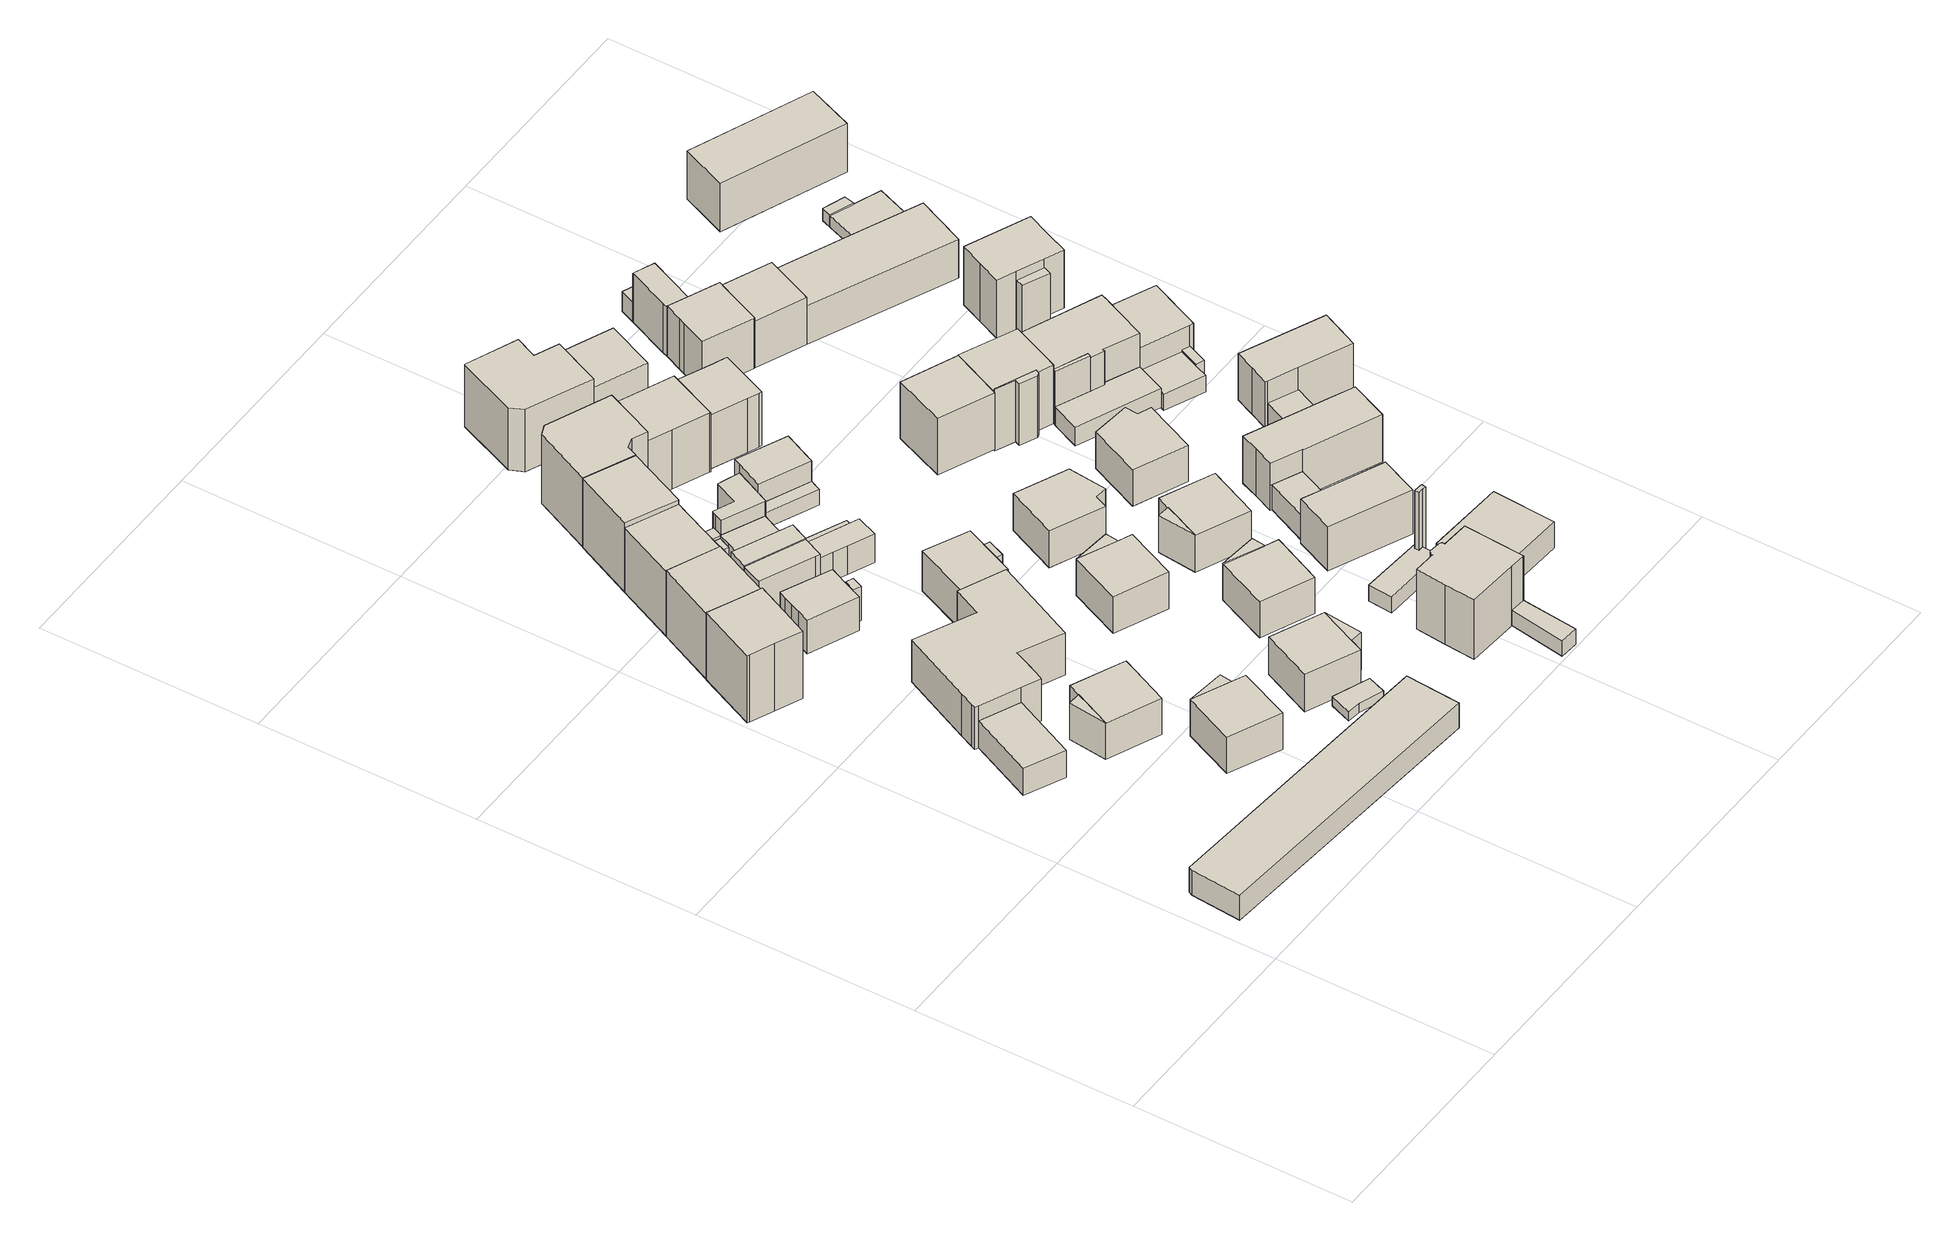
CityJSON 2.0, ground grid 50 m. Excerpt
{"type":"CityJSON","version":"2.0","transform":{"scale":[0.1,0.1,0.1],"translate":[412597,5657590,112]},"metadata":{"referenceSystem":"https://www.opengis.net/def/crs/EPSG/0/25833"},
"CityObjects":{
"building1":{"type":"Building","attributes":{"Dachtyp_tdc":"tdcPolyFlatRoof","Gemeindeschluessel":14612000,"Dachneigung":3.89,"QualitaetDacherkennung":74,"Geometrietyp2DReferenz":"3000","measuredHeight":7.26,"function":"31001_9998","roofType":"2100"},"geometry":[{"type":"Solid","lod":"1","boundaries":[[[[0,1,2,3]],[[4,5,6,7]],[[3,5,4,0]],[[2,6,5,3]],[[1,7,6,2]],[[0,4,7,1]]]]}]},
"building2":{"type":"Building","attributes":{"Dachtyp_tdc":"tdcFreeFormRoof","Gemeindeschluessel":14612000,"Dachneigung":10.02,"QualitaetDacherkennung":15,"Geometrietyp2DReferenz":"3000","measuredHeight":9.95,"function":"31001_2000","roofType":"5000"},"geometry":[{"type":"Solid","lod":"1","boundaries":[[[[8,9,10,11,12]],[[13,14,15,16,17]],[[12,14,13,8]],[[11,15,14,12]],[[10,16,15,11]],[[9,17,16,10]],[[8,13,17,9]]]]}]},
"building3":{"type":"Building","attributes":{"Dachtyp_tdc":"tdcGableRoof","Gemeindeschluessel":14612000,"Dachneigung":29.04,"QualitaetDacherkennung":55,"Geometrietyp2DReferenz":"3000","measuredHeight":19.19,"function":"31001_9998","roofType":"3100"},"geometry":[{"type":"Solid","lod":"1","boundaries":[[[[18,19,20,21,22,23,24,25,26]],[[27,28,29,30,31,32,33,34,35]],[[26,28,27,18]],[[25,29,28,26]],[[24,30,29,25]],[[23,31,30,24]],[[22,32,31,23]],[[21,33,32,22]],[[20,34,33,21]],[[19,35,34,20]],[[18,27,35,19]]]]}]},
"building4":{"type":"Building","attributes":{"Gemeindeschluessel":14612000,"Geometrietyp2DReferenz":"3000","function":"31001_9998","roofType":"9999"},"children":["building4-1","building4-2"]},
"building4-1":{"type":"BuildingPart","attributes":{"Dachtyp_tdc":"tdcPolyFlatRoof","Dachneigung":0,"QualitaetDacherkennung":51,"Geometrietyp2DReferenz":"3000","measuredHeight":9.42,"roofType":"1000"},"parents":["building4"],"geometry":[{"type":"Solid","lod":"1","boundaries":[[[[36,37,38,39,40]],[[41,42,43,44,45]],[[40,42,41,36]],[[39,43,42,40]],[[38,44,43,39]],[[37,45,44,38]],[[36,41,45,37]]]]}]},
"building4-2":{"type":"BuildingPart","attributes":{"Dachtyp_tdc":"tdcFreeFormRoof","Dachneigung":11.11,"QualitaetDacherkennung":55,"Geometrietyp2DReferenz":"3000","measuredHeight":9.66,"roofType":"5000"},"parents":["building4"],"geometry":[{"type":"Solid","lod":"1","boundaries":[[[[46,47,48]],[[43,49,44]],[[48,49,43,46]],[[47,44,49,48]],[[46,43,44,47]]]]}]},
"building5":{"type":"Building","attributes":{"Dachtyp_tdc":"tdcGableRoof","Gemeindeschluessel":14612000,"Dachneigung":26.17,"QualitaetDacherkennung":43,"Geometrietyp2DReferenz":"3000","measuredHeight":18.66,"function":"31001_9998","roofType":"3100"},"geometry":[{"type":"Solid","lod":"1","boundaries":[[[[50,51,52,53]],[[54,55,56,57]],[[53,55,54,50]],[[52,56,55,53]],[[51,57,56,52]],[[50,54,57,51]]]]}]},
"building6":{"type":"Building","attributes":{"Gemeindeschluessel":14612000,"Geometrietyp2DReferenz":"3000","function":"31001_9998","roofType":"9999"},"children":["building6-1","building6-2"]},
"building6-1":{"type":"BuildingPart","attributes":{"Dachtyp_tdc":"tdcPolyFlatRoof","Dachneigung":0,"QualitaetDacherkennung":54,"Geometrietyp2DReferenz":"3000","measuredHeight":9.45,"roofType":"1000"},"parents":["building6"],"geometry":[{"type":"Solid","lod":"1","boundaries":[[[[58,59,60,61,62]],[[63,64,65,66,67]],[[62,64,63,58]],[[61,65,64,62]],[[60,66,65,61]],[[59,67,66,60]],[[58,63,67,59]]]]}]},
"building6-2":{"type":"BuildingPart","attributes":{"Dachtyp_tdc":"tdcPolyFlatRoof","Dachneigung":0,"QualitaetDacherkennung":54,"Geometrietyp2DReferenz":"3000","measuredHeight":9.45,"roofType":"1000"},"parents":["building6"],"geometry":[{"type":"Solid","lod":"1","boundaries":[[[[60,68,61]],[[66,65,69]],[[61,65,66,60]],[[68,69,65,61]],[[60,66,69,68]]]]}]},
"building7":{"type":"Building","attributes":{"Dachtyp_tdc":"tdcFreeFormRoof","Gemeindeschluessel":14612000,"Dachneigung":13.33,"QualitaetDacherkennung":37,"Geometrietyp2DReferenz":"3000","measuredHeight":11.77,"function":"31001_9998","roofType":"5000"},"geometry":[{"type":"Solid","lod":"1","boundaries":[[[[70,71,72,73,74,75,76,77,78,79,80,81,82,83,84]],[[85,7,6,86,87,88,89,90,91,92,93,94,95,96,97]],[[84,7,85,70]],[[83,6,7,84]],[[82,86,6,83]],[[81,87,86,82]],[[80,88,87,81]],[[79,89,88,80]],[[78,90,89,79]],[[77,91,90,78]],[[76,92,91,77]],[[75,93,92,76]],[[74,94,93,75]],[[73,95,94,74]],[[72,96,95,73]],[[71,97,96,72]],[[70,85,97,71]]]]}]},
"building8":{"type":"Building","attributes":{"Dachtyp_tdc":"tdcFreeFormRoof","Gemeindeschluessel":14612000,"Dachneigung":28.14,"QualitaetDacherkennung":11,"Geometrietyp2DReferenz":"3000","measuredHeight":4.07,"function":"31001_9998","roofType":"5000"},"geometry":[{"type":"Solid","lod":"1","boundaries":[[[[98,99,100,101]],[[102,103,104,105]],[[101,103,102,98]],[[100,104,103,101]],[[99,105,104,100]],[[98,102,105,99]]]]}]},
"building9":{"type":"Building","attributes":{"Dachtyp_tdc":"tdcGableRoof","Gemeindeschluessel":14612000,"Dachneigung":31.87,"QualitaetDacherkennung":53,"Geometrietyp2DReferenz":"3000","measuredHeight":18.7,"function":"31001_9998","roofType":"3100"},"geometry":[{"type":"Solid","lod":"1","boundaries":[[[[106,107,108,109,110,111,112]],[[113,114,115,116,117,118,119]],[[112,114,113,106]],[[111,115,114,112]],[[110,116,115,111]],[[109,117,116,110]],[[108,118,117,109]],[[107,119,118,108]],[[106,113,119,107]]]]}]},
"building10":{"type":"Building","attributes":{"Dachtyp_tdc":"tdcGableRoof","Gemeindeschluessel":14612000,"Dachneigung":11.81,"QualitaetDacherkennung":74,"Geometrietyp2DReferenz":"3000","measuredHeight":9.53,"function":"31001_9998","roofType":"3100"},"geometry":[{"type":"Solid","lod":"1","boundaries":[[[[120,121,122,123,124,125,126,127,128,129,130]],[[131,132,133,134,135,136,137,138,139,140,141]],[[130,132,131,120]],[[129,133,132,130]],[[128,134,133,129]],[[127,135,134,128]],[[126,136,135,127]],[[125,137,136,126]],[[124,138,137,125]],[[123,139,138,124]],[[122,140,139,123]],[[121,141,140,122]],[[120,131,141,121]]]]}]},
"building11":{"type":"Building","attributes":{"Dachtyp_tdc":"tdcPolyFlatRoof","Gemeindeschluessel":14612000,"Dachneigung":4.17,"QualitaetDacherkennung":81,"Geometrietyp2DReferenz":"3000","measuredHeight":2.52,"function":"31001_9998","roofType":"2100"},"geometry":[{"type":"Solid","lod":"1","boundaries":[[[[142,143,144,145]],[[146,147,148,149]],[[145,147,146,142]],[[144,148,147,145]],[[143,149,148,144]],[[142,146,149,143]]]]}]},
"building12":{"type":"Building","attributes":{"Dachtyp_tdc":"tdcPolyFlatRoof","Gemeindeschluessel":14612000,"Dachneigung":29.98,"QualitaetDacherkennung":36,"Geometrietyp2DReferenz":"3000","measuredHeight":9.66,"function":"31001_9998","roofType":"2100"},"geometry":[{"type":"Solid","lod":"1","boundaries":[[[[150,151,152,153]],[[154,155,156,157]],[[153,155,154,150]],[[152,156,155,153]],[[151,157,156,152]],[[150,154,157,151]]]]}]},
"building13":{"type":"Building","attributes":{"Dachtyp_tdc":"tdcPolyFlatRoof","Gemeindeschluessel":14612000,"Dachneigung":21.44,"QualitaetDacherkennung":79,"Geometrietyp2DReferenz":"3000","measuredHeight":9.45,"function":"31001_9998","roofType":"2100"},"geometry":[{"type":"Solid","lod":"1","boundaries":[[[[158,159,160,161,162]],[[163,164,165,166,167]],[[162,164,163,158]],[[161,165,164,162]],[[160,166,165,161]],[[159,167,166,160]],[[158,163,167,159]]]]}]},
"building14":{"type":"Building","attributes":{"Gemeindeschluessel":14612000,"Dachtyp_tdc":"tdcPolyFlatRoof","Dachneigung":8.35,"QualitaetDacherkennung":71,"Geometrietyp2DReferenz":"3000","measuredHeight":3,"function":"31001_9998","roofType":"2100"},"geometry":[{"type":"Solid","lod":"1","boundaries":[[[[168,169,170,171,172]],[[173,174,175,176,177]],[[172,174,173,168]],[[171,175,174,172]],[[170,176,175,171]],[[169,177,176,170]],[[168,173,177,169]]]]}]},
"building15":{"type":"Building","attributes":{"Dachtyp_tdc":"tdcGableRoof","Gemeindeschluessel":14612000,"Dachneigung":28.53,"QualitaetDacherkennung":51,"Geometrietyp2DReferenz":"3000","measuredHeight":19.59,"function":"31001_9998","roofType":"3100"},"geometry":[{"type":"Solid","lod":"1","boundaries":[[[[178,179,180,181]],[[182,183,184,185]],[[181,183,182,178]],[[180,184,183,181]],[[179,185,184,180]],[[178,182,185,179]]]]}]},
"building16":{"type":"Building","attributes":{"Dachtyp_tdc":"tdcPolyFlatRoof","Gemeindeschluessel":14612000,"Dachneigung":0,"QualitaetDacherkennung":23,"Geometrietyp2DReferenz":"3000","measuredHeight":8.61,"function":"31001_9998","roofType":"1000"},"geometry":[{"type":"Solid","lod":"1","boundaries":[[[[186,187,188,189]],[[164,190,191,165]],[[189,190,164,186]],[[188,191,190,189]],[[187,165,191,188]],[[186,164,165,187]]]]}]},
"building17":{"type":"Building","attributes":{"Dachtyp_tdc":"tdcPolyFlatRoof","Gemeindeschluessel":14612000,"Dachneigung":12.18,"QualitaetDacherkennung":65,"Geometrietyp2DReferenz":"3000","measuredHeight":3.06,"function":"31001_9998","roofType":"2100"},"geometry":[{"type":"Solid","lod":"1","boundaries":[[[[192,193,194,195]],[[196,197,198,199]],[[195,197,196,192]],[[194,198,197,195]],[[193,199,198,194]],[[192,196,199,193]]]]}]},
"building18":{"type":"Building","attributes":{"Gemeindeschluessel":14612000,"Geometrietyp2DReferenz":"3000","function":"31001_9998","roofType":"9999"},"children":["building18-1","building18-2"]},
"building18-1":{"type":"BuildingPart","attributes":{"Dachtyp_tdc":"tdcFreeFormRoof","Dachneigung":11.93,"QualitaetDacherkennung":52,"Geometrietyp2DReferenz":"3000","measuredHeight":9.85,"roofType":"5000"},"parents":["building18"],"geometry":[{"type":"Solid","lod":"1","boundaries":[[[[200,201,202]],[[203,204,205]],[[202,204,203,200]],[[201,205,204,202]],[[200,203,205,201]]]]}]},
"building18-2":{"type":"BuildingPart","attributes":{"Dachtyp_tdc":"tdcPolyFlatRoof","Dachneigung":0,"QualitaetDacherkennung":57,"Geometrietyp2DReferenz":"3000","measuredHeight":9.64,"roofType":"1000"},"parents":["building18"],"geometry":[{"type":"Solid","lod":"1","boundaries":[[[[201,200,206,207,208,209]],[[205,210,211,212,213,203]],[[209,210,205,201]],[[208,211,210,209]],[[207,212,211,208]],[[206,213,212,207]],[[200,203,213,206]],[[201,205,203,200]]]]}]},
"building19":{"type":"Building","attributes":{"Dachtyp_tdc":"tdcPolyFlatRoof","Gemeindeschluessel":14612000,"Dachneigung":3.43,"QualitaetDacherkennung":54,"Geometrietyp2DReferenz":"3000","measuredHeight":3.41,"function":"31001_9998","roofType":"2100"},"geometry":[{"type":"Solid","lod":"1","boundaries":[[[[214,215,216,217,218,219]],[[220,221,222,223,224,225]],[[219,221,220,214]],[[218,222,221,219]],[[217,223,222,218]],[[216,224,223,217]],[[215,225,224,216]],[[214,220,225,215]]]]}]},
"building20":{"type":"Building","attributes":{"Gemeindeschluessel":14612000,"Geometrietyp2DReferenz":"3000","function":"31001_9998","roofType":"9999"},"children":["building20-1","building20-2"]},
"building20-1":{"type":"BuildingPart","attributes":{"Dachtyp_tdc":"tdcFreeFormRoof","Dachneigung":30.29,"QualitaetDacherkennung":15,"Geometrietyp2DReferenz":"3000","measuredHeight":10.3,"roofType":"5000"},"parents":["building20"],"geometry":[{"type":"Solid","lod":"1","boundaries":[[[[226,227,228,229,230]],[[231,232,233,234,235]],[[230,232,231,226]],[[229,233,232,230]],[[228,234,233,229]],[[227,235,234,228]],[[226,231,235,227]]]]}]},
"building20-2":{"type":"BuildingPart","attributes":{"Dachtyp_tdc":"tdcPolyFlatRoof","Dachneigung":0,"QualitaetDacherkennung":68,"Geometrietyp2DReferenz":"3000","measuredHeight":10.35,"roofType":"1000"},"parents":["building20"],"geometry":[{"type":"Solid","lod":"1","boundaries":[[[[236,237,238,239,240,241,242,243]],[[235,234,244,245,246,247,248,231]],[[243,234,235,236]],[[242,244,234,243]],[[241,245,244,242]],[[240,246,245,241]],[[239,247,246,240]],[[238,248,247,239]],[[237,231,248,238]],[[236,235,231,237]]]]}]},
"building21":{"type":"Building","attributes":{"Dachtyp_tdc":"tdcPolyFlatRoof","Gemeindeschluessel":14612000,"Dachneigung":3.33,"QualitaetDacherkennung":71,"Geometrietyp2DReferenz":"3000","measuredHeight":7.53,"function":"31001_9998","roofType":"2100"},"geometry":[{"type":"Solid","lod":"1","boundaries":[[[[249,250,251,252,253,254]],[[255,256,257,258,259,260]],[[254,256,255,249]],[[253,257,256,254]],[[252,258,257,253]],[[251,259,258,252]],[[250,260,259,251]],[[249,255,260,250]]]]}]},
"building22":{"type":"Building","attributes":{"Dachtyp_tdc":"tdcPolyFlatRoof","Gemeindeschluessel":14612000,"Dachneigung":0,"QualitaetDacherkennung":68,"Geometrietyp2DReferenz":"3000","measuredHeight":3.47,"function":"31001_9998","roofType":"1000"},"geometry":[{"type":"Solid","lod":"1","boundaries":[[[[261,262,263,264,265,266]],[[267,197,196,268,269,270]],[[266,197,267,261]],[[265,196,197,266]],[[264,268,196,265]],[[263,269,268,264]],[[262,270,269,263]],[[261,267,270,262]]]]}]},
"building23":{"type":"Building","attributes":{"Dachtyp_tdc":"tdcPolyFlatRoof","Gemeindeschluessel":14612000,"Dachneigung":8.01,"QualitaetDacherkennung":72,"Geometrietyp2DReferenz":"3000","measuredHeight":3.88,"function":"31001_9998","roofType":"2100"},"geometry":[{"type":"Solid","lod":"1","boundaries":[[[[271,272,273,274]],[[275,276,277,278]],[[274,276,275,271]],[[273,277,276,274]],[[272,278,277,273]],[[271,275,278,272]]]]}]},
"building24":{"type":"Building","attributes":{"Dachtyp_tdc":"tdcFreeFormRoof","Gemeindeschluessel":14612000,"Dachneigung":10.11,"QualitaetDacherkennung":24,"Geometrietyp2DReferenz":"3000","measuredHeight":19.95,"function":"31001_9998","roofType":"5000"},"geometry":[{"type":"Solid","lod":"1","boundaries":[[[[279,280,281,282,283,284,285,286]],[[287,288,289,290,291,292,293,294]],[[286,288,287,279]],[[285,289,288,286]],[[284,290,289,285]],[[283,291,290,284]],[[282,292,291,283]],[[281,293,292,282]],[[280,294,293,281]],[[279,287,294,280]]]]}]},
"building25":{"type":"Building","attributes":{"Dachtyp_tdc":"tdcFreeFormRoof","Gemeindeschluessel":14612000,"Dachneigung":53.58,"QualitaetDacherkennung":18,"Geometrietyp2DReferenz":"3000","measuredHeight":8.91,"function":"31001_9998","roofType":"5000"},"geometry":[{"type":"Solid","lod":"1","boundaries":[[[[295,296,297,298,299,300,301,302,303,304,305]],[[306,307,308,309,310,311,312,313,314,315,316]],[[305,307,306,295]],[[304,308,307,305]],[[303,309,308,304]],[[302,310,309,303]],[[301,311,310,302]],[[300,312,311,301]],[[299,313,312,300]],[[298,314,313,299]],[[297,315,314,298]],[[296,316,315,297]],[[295,306,316,296]]]]}]},
"building26":{"type":"Building","attributes":{"Gemeindeschluessel":14612000,"Geometrietyp2DReferenz":"3000","function":"31001_9998","roofType":"9999"},"children":["building26-1","building26-2"]},
"building26-1":{"type":"BuildingPart","attributes":{"Dachtyp_tdc":"tdcPolyFlatRoof","Dachneigung":0,"QualitaetDacherkennung":56,"Geometrietyp2DReferenz":"3000","measuredHeight":9.44,"roofType":"1000"},"parents":["building26"],"geometry":[{"type":"Solid","lod":"1","boundaries":[[[[317,318,319,320,321]],[[322,323,324,325,326]],[[321,323,322,317]],[[320,324,323,321]],[[319,325,324,320]],[[318,326,325,319]],[[317,322,326,318]]]]}]},
"building26-2":{"type":"BuildingPart","attributes":{"Dachtyp_tdc":"tdcPolyFlatRoof","Dachneigung":0,"QualitaetDacherkennung":59,"Geometrietyp2DReferenz":"3000","measuredHeight":9.43,"roofType":"1000"},"parents":["building26"],"geometry":[{"type":"Solid","lod":"1","boundaries":[[[[320,327,321]],[[323,328,324]],[[321,323,324,320]],[[327,328,323,321]],[[320,324,328,327]]]]}]},
"building27":{"type":"Building","attributes":{"Dachtyp_tdc":"tdcFreeFormRoof","Gemeindeschluessel":14612000,"Dachneigung":57.59,"QualitaetDacherkennung":12,"Geometrietyp2DReferenz":"3000","measuredHeight":5.07,"function":"31001_9998","roofType":"5000"},"geometry":[{"type":"Solid","lod":"1","boundaries":[[[[329,330,331,332]],[[333,314,313,334]],[[332,314,333,329]],[[331,313,314,332]],[[330,334,313,331]],[[329,333,334,330]]]]}]},
"building28":{"type":"Building","attributes":{"Gemeindeschluessel":14612000,"Geometrietyp2DReferenz":"3000","function":"31001_9998","roofType":"9999"},"children":["building28-1","building28-2"]},
"building28-1":{"type":"BuildingPart","attributes":{"Dachtyp_tdc":"tdcPolyFlatRoof","Dachneigung":4.73,"QualitaetDacherkennung":57,"Geometrietyp2DReferenz":"3000","measuredHeight":9.65,"roofType":"2100"},"parents":["building28"],"geometry":[{"type":"Solid","lod":"1","boundaries":[[[[335,336,337]],[[338,339,340]],[[337,338,340,335]],[[336,339,338,337]],[[335,340,339,336]]]]}]},
"building28-2":{"type":"BuildingPart","attributes":{"Dachtyp_tdc":"tdcPolyFlatRoof","Dachneigung":0,"QualitaetDacherkennung":46,"Geometrietyp2DReferenz":"3000","measuredHeight":9.35,"roofType":"1000"},"parents":["building28"],"geometry":[{"type":"Solid","lod":"1","boundaries":[[[[341,342,343,344,345]],[[346,338,340,347,348]],[[345,338,346,341]],[[344,340,338,345]],[[343,347,340,344]],[[342,348,347,343]],[[341,346,348,342]]]]}]},
"building29":{"type":"Building","attributes":{"Dachtyp_tdc":"tdcGableRoof","Gemeindeschluessel":14612000,"Dachneigung":32.23,"QualitaetDacherkennung":48,"Geometrietyp2DReferenz":"3000","measuredHeight":10.73,"function":"31001_9998","roofType":"3100"},"geometry":[{"type":"Solid","lod":"1","boundaries":[[[[349,350,351,352,353]],[[354,334,313,312,355]],[[353,334,354,349]],[[352,313,334,353]],[[351,312,313,352]],[[350,355,312,351]],[[349,354,355,350]]]]}]},
"building30":{"type":"Building","attributes":{"Dachtyp_tdc":"tdcFreeFormRoof","Gemeindeschluessel":14612000,"Dachneigung":41.98,"QualitaetDacherkennung":66,"Geometrietyp2DReferenz":"3000","measuredHeight":18.17,"function":"31001_9998","roofType":"5000"},"geometry":[{"type":"Solid","lod":"1","boundaries":[[[[356,357,358,359,360,361,362]],[[363,364,365,366,367,368,369]],[[362,364,363,356]],[[361,365,364,362]],[[360,366,365,361]],[[359,367,366,360]],[[358,368,367,359]],[[357,369,368,358]],[[356,363,369,357]]]]}]},
"building31":{"type":"Building","attributes":{"Dachtyp_tdc":"tdcFreeFormRoof","Gemeindeschluessel":14612000,"Dachneigung":41.24,"QualitaetDacherkennung":22,"Geometrietyp2DReferenz":"3000","measuredHeight":18.75,"function":"31001_9998","roofType":"5000"},"geometry":[{"type":"Solid","lod":"1","boundaries":[[[[370,371,372,373,374,375,376,377]],[[378,379,380,381,382,383,384,385]],[[377,379,378,370]],[[376,380,379,377]],[[375,381,380,376]],[[374,382,381,375]],[[373,383,382,374]],[[372,384,383,373]],[[371,385,384,372]],[[370,378,385,371]]]]}]},
"building32":{"type":"Building","attributes":{"Dachtyp_tdc":"tdcGableRoof","Gemeindeschluessel":14612000,"Dachneigung":31.12,"QualitaetDacherkennung":62,"Geometrietyp2DReferenz":"3000","measuredHeight":17.8,"function":"31001_9998","roofType":"3100"},"geometry":[{"type":"Solid","lod":"1","boundaries":[[[[386,387,388,389,390,391,392,393,394,395,396,397,398,399]],[[400,401,402,403,404,405,406,407,408,409,410,411,412,413]],[[399,401,400,386]],[[398,402,401,399]],[[397,403,402,398]],[[396,404,403,397]],[[395,405,404,396]],[[394,406,405,395]],[[393,407,406,394]],[[392,408,407,393]],[[391,409,408,392]],[[390,410,409,391]],[[389,411,410,390]],[[388,412,411,389]],[[387,413,412,388]],[[386,400,413,387]]]]}]},
"building33":{"type":"Building","attributes":{"Dachtyp_tdc":"tdcPolyFlatRoof","Gemeindeschluessel":14612000,"Dachneigung":4.69,"QualitaetDacherkennung":69,"Geometrietyp2DReferenz":"3000","measuredHeight":4.18,"function":"31001_9998","roofType":"2100"},"geometry":[{"type":"Solid","lod":"1","boundaries":[[[[414,415,416,417]],[[418,419,420,421]],[[417,419,418,414]],[[416,420,419,417]],[[415,421,420,416]],[[414,418,421,415]]]]}]},
"building34":{"type":"Building","attributes":{"Dachtyp_tdc":"tdcPolyFlatRoof","Gemeindeschluessel":14612000,"Dachneigung":0,"QualitaetDacherkennung":59,"Geometrietyp2DReferenz":"3000","measuredHeight":9.42,"function":"31001_9998","roofType":"1000"},"geometry":[{"type":"Solid","lod":"1","boundaries":[[[[422,423,424,425,426,427]],[[428,429,430,431,432,433]],[[427,429,428,422]],[[426,430,429,427]],[[425,431,430,426]],[[424,432,431,425]],[[423,433,432,424]],[[422,428,433,423]]]]}]},
"building35":{"type":"Building","attributes":{"Dachtyp_tdc":"tdcPolyFlatRoof","Gemeindeschluessel":14612000,"Dachneigung":5.37,"QualitaetDacherkennung":80,"Geometrietyp2DReferenz":"3000","measuredHeight":4.47,"function":"31001_9998","roofType":"2100"},"geometry":[{"type":"Solid","lod":"1","boundaries":[[[[434,435,436,437,438,439,440,441,442,443]],[[444,445,446,447,448,449,450,451,452,453]],[[443,445,444,434]],[[442,446,445,443]],[[441,447,446,442]],[[440,448,447,441]],[[439,449,448,440]],[[438,450,449,439]],[[437,451,450,438]],[[436,452,451,437]],[[435,453,452,436]],[[434,444,453,435]]]]}]},
"building36":{"type":"Building","attributes":{"Gemeindeschluessel":14612000,"Geometrietyp2DReferenz":"3000","function":"31001_9998","roofType":"9999"},"children":["building36-1","building36-2"]},
"building36-1":{"type":"BuildingPart","attributes":{"Dachtyp_tdc":"tdcPolyFlatRoof","Dachneigung":0,"QualitaetDacherkennung":56,"Geometrietyp2DReferenz":"3000","measuredHeight":9.44,"roofType":"1000"},"parents":["building36"],"geometry":[{"type":"Solid","lod":"1","boundaries":[[[[454,455,456,457,458,459]],[[460,461,462,463,464,465]],[[459,461,460,454]],[[458,462,461,459]],[[457,463,462,458]],[[456,464,463,457]],[[455,465,464,456]],[[454,460,465,455]]]]}]},
"building36-2":{"type":"BuildingPart","attributes":{"Dachtyp_tdc":"tdcFreeFormRoof","Dachneigung":12.26,"QualitaetDacherkennung":58,"Geometrietyp2DReferenz":"3000","measuredHeight":9.67,"roofType":"5000"},"parents":["building36"],"geometry":[{"type":"Solid","lod":"1","boundaries":[[[[466,467,468]],[[461,469,462]],[[468,469,461,466]],[[467,462,469,468]],[[466,461,462,467]]]]}]},
"building37":{"type":"Building","attributes":{"Dachtyp_tdc":"tdcFreeFormRoof","Gemeindeschluessel":14612000,"Dachneigung":33.23,"QualitaetDacherkennung":62,"Geometrietyp2DReferenz":"3000","measuredHeight":15.79,"function":"31001_9998","roofType":"5000"},"geometry":[{"type":"Solid","lod":"1","boundaries":[[[[470,471,472,473,474,475,476,477]],[[478,479,480,481,482,483,484,485]],[[477,479,478,470]],[[476,480,479,477]],[[475,481,480,476]],[[474,482,481,475]],[[473,483,482,474]],[[472,484,483,473]],[[471,485,484,472]],[[470,478,485,471]]]]}]},
"building38":{"type":"Building","attributes":{"Dachtyp_tdc":"tdcGableRoof","Gemeindeschluessel":14612000,"Dachneigung":25.62,"QualitaetDacherkennung":9,"Geometrietyp2DReferenz":"3000","measuredHeight":3.5,"function":"31001_9998","roofType":"3100"},"geometry":[{"type":"Solid","lod":"1","boundaries":[[[[486,487,488,489]],[[490,491,492,493]],[[489,491,490,486]],[[488,492,491,489]],[[487,493,492,488]],[[486,490,493,487]]]]}]},
"building39":{"type":"Building","attributes":{"Dachtyp_tdc":"tdcFreeFormRoof","Gemeindeschluessel":14612000,"Dachneigung":27.46,"QualitaetDacherkennung":42,"Geometrietyp2DReferenz":"3000","measuredHeight":15.31,"function":"31001_9998","roofType":"5000"},"geometry":[{"type":"Solid","lod":"1","boundaries":[[[[494,495,496,497]],[[498,499,500,501]],[[497,499,498,494]],[[496,500,499,497]],[[495,501,500,496]],[[494,498,501,495]]]]}]},
"building40":{"type":"Building","attributes":{"Dachtyp_tdc":"tdcFreeFormRoof","Gemeindeschluessel":14612000,"Dachneigung":17.4,"QualitaetDacherkennung":21,"Geometrietyp2DReferenz":"3000","measuredHeight":19.07,"function":"31001_9998","roofType":"5000"},"geometry":[{"type":"Solid","lod":"1","boundaries":[[[[502,503,504,505,506,507]],[[508,509,510,511,512,513]],[[507,509,508,502]],[[506,510,509,507]],[[505,511,510,506]],[[504,512,511,505]],[[503,513,512,504]],[[502,508,513,503]]]]}]},
"building41":{"type":"Building","attributes":{"Dachtyp_tdc":"tdcFreeFormRoof","Gemeindeschluessel":14612000,"Dachneigung":30.23,"QualitaetDacherkennung":49,"Geometrietyp2DReferenz":"3000","measuredHeight":12.74,"function":"31001_9998","roofType":"5000"},"geometry":[{"type":"Solid","lod":"1","boundaries":[[[[514,515,516,517,518,519]],[[520,521,522,523,524,525]],[[519,521,520,514]],[[518,522,521,519]],[[517,523,522,518]],[[516,524,523,517]],[[515,525,524,516]],[[514,520,525,515]]]]}]},
"building42":{"type":"Building","attributes":{"Dachtyp_tdc":"tdcPolyFlatRoof","Gemeindeschluessel":14612000,"Dachneigung":0,"QualitaetDacherkennung":83,"Geometrietyp2DReferenz":"3000","measuredHeight":6.72,"function":"31001_9998","roofType":"1000"},"geometry":[{"type":"Solid","lod":"1","boundaries":[[[[526,527,528,529,530,531]],[[532,533,534,535,536,537]],[[531,533,532,526]],[[530,534,533,531]],[[529,535,534,530]],[[528,536,535,529]],[[527,537,536,528]],[[526,532,537,527]]]]}]},
"building43":{"type":"Building","attributes":{"Dachtyp_tdc":"tdcGableRoof","Gemeindeschluessel":14612000,"Dachneigung":30.67,"QualitaetDacherkennung":76,"Geometrietyp2DReferenz":"3000","measuredHeight":16.53,"function":"31001_9998","roofType":"3100"},"geometry":[{"type":"Solid","lod":"1","boundaries":[[[[538,539,540,541]],[[542,543,544,545]],[[541,543,542,538]],[[540,544,543,541]],[[539,545,544,540]],[[538,542,545,539]]]]}]},
"building44":{"type":"Building","attributes":{"Dachtyp_tdc":"tdcPolyFlatRoof","Gemeindeschluessel":14612000,"Dachneigung":0,"QualitaetDacherkennung":48,"Geometrietyp2DReferenz":"3000","measuredHeight":9.37,"function":"31001_9998","roofType":"1000"},"geometry":[{"type":"Solid","lod":"1","boundaries":[[[[546,547,548,549,550,551]],[[552,553,554,555,556,557]],[[551,553,552,546]],[[550,554,553,551]],[[549,555,554,550]],[[548,556,555,549]],[[547,557,556,548]],[[546,552,557,547]]]]}]},
"building45":{"type":"Building","attributes":{"Gemeindeschluessel":14612000,"Geometrietyp2DReferenz":"3000","function":"31001_9998","roofType":"9999"},"children":["building45-1","building45-2"]},
"building45-1":{"type":"BuildingPart","attributes":{"Dachtyp_tdc":"tdcPolyFlatRoof","Dachneigung":0,"QualitaetDacherkennung":65,"Geometrietyp2DReferenz":"3000","measuredHeight":6.44,"roofType":"1000"},"parents":["building45"],"geometry":[{"type":"Solid","lod":"1","boundaries":[[[[558,559,560,561,562,563]],[[564,565,566,567,568,569]],[[563,565,564,558]],[[562,566,565,563]],[[561,567,566,562]],[[560,568,567,561]],[[559,569,568,560]],[[558,564,569,559]]]]}]},
"building45-2":{"type":"BuildingPart","attributes":{"Dachtyp_tdc":"tdcGableRoof","Dachneigung":10.05,"QualitaetDacherkennung":38,"Geometrietyp2DReferenz":"3000","measuredHeight":12.59,"roofType":"3100"},"parents":["building45"],"geometry":[{"type":"Solid","lod":"1","boundaries":[[[[570,571,572,573,574,575,576,577,578,579]],[[580,581,582,583,564,569,568,584,585,586]],[[579,581,580,570]],[[578,582,581,579]],[[577,583,582,578]],[[576,564,583,577]],[[575,569,564,576]],[[574,568,569,575]],[[573,584,568,574]],[[572,585,584,573]],[[571,586,585,572]],[[570,580,586,571]]]]}]},
"building46":{"type":"Building","attributes":{"Gemeindeschluessel":14612000,"Geometrietyp2DReferenz":"3000","function":"31001_9998","roofType":"9999"},"children":["building46-1","building46-2"]},
"building46-1":{"type":"BuildingPart","attributes":{"Dachtyp_tdc":"tdcGableRoof","Dachneigung":30.01,"QualitaetDacherkennung":73,"Geometrietyp2DReferenz":"3000","measuredHeight":16.98,"roofType":"3100"},"parents":["building46"],"geometry":[{"type":"Solid","lod":"1","boundaries":[[[[587,588,589,590,591]],[[592,593,594,595,596]],[[591,593,592,587]],[[590,594,593,591]],[[589,595,594,590]],[[588,596,595,589]],[[587,592,596,588]]]]}]},
"building46-2":{"type":"BuildingPart","attributes":{"Dachtyp_tdc":"tdcPolyFlatRoof","Dachneigung":0,"QualitaetDacherkennung":29,"Geometrietyp2DReferenz":"3000","measuredHeight":15.88,"roofType":"1000"},"parents":["building46"],"geometry":[{"type":"Solid","lod":"1","boundaries":[[[[597,598,599,600,601,602,603]],[[604,605,606,607,608,593,592]],[[603,605,604,597]],[[602,606,605,603]],[[601,607,606,602]],[[600,608,607,601]],[[599,593,608,600]],[[598,592,593,599]],[[597,604,592,598]]]]}]},
"building47":{"type":"Building","attributes":{"Gemeindeschluessel":14612000,"Geometrietyp2DReferenz":"3000","function":"31001_9998","roofType":"9999"},"children":["building47-1","building47-2"]},
"building47-1":{"type":"BuildingPart","attributes":{"Dachtyp_tdc":"tdcPolyFlatRoof","Dachneigung":32.24,"QualitaetDacherkennung":58,"Geometrietyp2DReferenz":"3000","measuredHeight":14.21,"roofType":"2100"},"parents":["building47"],"geometry":[{"type":"Solid","lod":"1","boundaries":[[[[609,610,611,612,613,614]],[[615,616,617,618,619,620]],[[614,616,615,609]],[[613,617,616,614]],[[612,618,617,613]],[[611,619,618,612]],[[610,620,619,611]],[[609,615,620,610]]]]}]},
"building47-2":{"type":"BuildingPart","attributes":{"Dachtyp_tdc":"tdcGableRoof","Dachneigung":29.88,"QualitaetDacherkennung":52,"Geometrietyp2DReferenz":"3000","measuredHeight":14.72,"roofType":"3100"},"parents":["building47"],"geometry":[{"type":"Solid","lod":"1","boundaries":[[[[621,622,623,624,625,626,627,628,629]],[[620,630,631,632,633,634,635,636,615]],[[629,630,620,621]],[[628,631,630,629]],[[627,632,631,628]],[[626,633,632,627]],[[625,634,633,626]],[[624,635,634,625]],[[623,636,635,624]],[[622,615,636,623]],[[621,620,615,622]]]]}]},
"building48":{"type":"Building","attributes":{"Gemeindeschluessel":14612000,"Geometrietyp2DReferenz":"3000","function":"31001_9998","roofType":"9999"},"children":["building48-1","building48-2"]},
"building48-1":{"type":"BuildingPart","attributes":{"Dachtyp_tdc":"tdcPolyFlatRoof","Dachneigung":0,"QualitaetDacherkennung":62,"Geometrietyp2DReferenz":"3000","measuredHeight":4.93,"roofType":"1000"},"parents":["building48"],"geometry":[{"type":"Solid","lod":"1","boundaries":[[[[637,638,639,640,641,642,643]],[[644,645,646,647,648,649,650]],[[643,645,644,637]],[[642,646,645,643]],[[641,647,646,642]],[[640,648,647,641]],[[639,649,648,640]],[[638,650,649,639]],[[637,644,650,638]]]]}]},
"building48-2":{"type":"BuildingPart","attributes":{"Dachtyp_tdc":"tdcPolyFlatRoof","Dachneigung":0,"QualitaetDacherkennung":28,"Geometrietyp2DReferenz":"3000","measuredHeight":14.07,"roofType":"1000"},"parents":["building48"],"geometry":[{"type":"Solid","lod":"1","boundaries":[[[[651,652,653,654]],[[646,645,596,655]],[[654,645,646,651]],[[653,596,645,654]],[[652,655,596,653]],[[651,646,655,652]]]]}]},
"building49":{"type":"Building","attributes":{"Dachtyp_tdc":"tdcGableRoof","Gemeindeschluessel":14612000,"Dachneigung":10.71,"QualitaetDacherkennung":46,"Geometrietyp2DReferenz":"3000","measuredHeight":12.66,"function":"31001_9998","roofType":"3100"},"geometry":[{"type":"Solid","lod":"1","boundaries":[[[[656,657,658,659]],[[630,660,661,632]],[[659,660,630,656]],[[658,661,660,659]],[[657,632,661,658]],[[656,630,632,657]]]]}]},
"building50":{"type":"Building","attributes":{"Dachtyp_tdc":"tdcPolyFlatRoof","Gemeindeschluessel":14612000,"Dachneigung":9.41,"QualitaetDacherkennung":58,"Geometrietyp2DReferenz":"3000","measuredHeight":5.51,"function":"31001_9998","roofType":"2100"},"geometry":[{"type":"Solid","lod":"1","boundaries":[[[[662,663,664,665]],[[666,619,618,667]],[[665,619,666,662]],[[664,618,619,665]],[[663,667,618,664]],[[662,666,667,663]]]]}]},
"building51":{"type":"Building","attributes":{"Dachtyp_tdc":"tdcFreeFormRoof","Gemeindeschluessel":14612000,"Dachneigung":2.34,"QualitaetDacherkennung":77,"Geometrietyp2DReferenz":"3000","measuredHeight":15.23,"function":"31001_9998","roofType":"5000"},"geometry":[{"type":"Solid","lod":"1","boundaries":[[[[668,669,670,671,672,673,674,675,676,677,678,679,680]],[[681,682,649,648,647,646,655,596,683,684,595,685,686]],[[680,682,681,668]],[[679,649,682,680]],[[678,648,649,679]],[[677,647,648,678]],[[676,646,647,677]],[[675,655,646,676]],[[674,596,655,675]],[[673,683,596,674]],[[672,684,683,673]],[[671,595,684,672]],[[670,685,595,671]],[[669,686,685,670]],[[668,681,686,669]]]]}]},
"building52":{"type":"Building","attributes":{"Gemeindeschluessel":14612000,"Geometrietyp2DReferenz":"3000","function":"31001_9998","roofType":"9999"},"children":["building52-1","building52-2"]},
"building52-1":{"type":"BuildingPart","attributes":{"Dachtyp_tdc":"tdcGableRoof","Dachneigung":11.05,"QualitaetDacherkennung":36,"Geometrietyp2DReferenz":"3000","measuredHeight":12.56,"roofType":"3100"},"parents":["building52"],"geometry":[{"type":"Solid","lod":"1","boundaries":[[[[687,688,689,690,691,692,693,694]],[[695,696,697,698,699,700,701,702]],[[694,696,695,687]],[[693,697,696,694]],[[692,698,697,693]],[[691,699,698,692]],[[690,700,699,691]],[[689,701,700,690]],[[688,702,701,689]],[[687,695,702,688]]]]}]},
"building52-2":{"type":"BuildingPart","attributes":{"Dachtyp_tdc":"tdcPolyFlatRoof","Dachneigung":0,"QualitaetDacherkennung":62,"Geometrietyp2DReferenz":"3000","measuredHeight":6.35,"roofType":"1000"},"parents":["building52"],"geometry":[{"type":"Solid","lod":"1","boundaries":[[[[703,704,705,706]],[[697,707,708,698]],[[705,707,697,706]],[[704,708,707,705]],[[703,698,708,704]],[[706,697,698,703]]]]}]},
"building53":{"type":"Building","attributes":{"Gemeindeschluessel":14612000,"Geometrietyp2DReferenz":"3000","function":"31001_9998","roofType":"9999"},"children":["building53-1","building53-2","building53-3"]},
"building53-1":{"type":"BuildingPart","attributes":{"Dachtyp_tdc":"tdcGableRoof","Dachneigung":32.09,"QualitaetDacherkennung":60,"Geometrietyp2DReferenz":"3000","measuredHeight":12,"roofType":"3100"},"parents":["building53"],"geometry":[{"type":"Solid","lod":"1","boundaries":[[[[709,710,711,712,713]],[[714,715,716,717,718]],[[713,715,714,709]],[[712,716,715,713]],[[711,717,716,712]],[[710,718,717,711]],[[709,714,718,710]]]]}]},
"building53-2":{"type":"BuildingPart","attributes":{"Dachtyp_tdc":"tdcPolyFlatRoof","Dachneigung":0,"QualitaetDacherkennung":66,"Geometrietyp2DReferenz":"3000","measuredHeight":4.14,"roofType":"1000"},"parents":["building53"],"geometry":[{"type":"Solid","lod":"1","boundaries":[[[[719,720,721,722,723,724]],[[725,726,727,714,728,729]],[[724,726,725,719]],[[723,727,726,724]],[[722,714,727,723]],[[721,728,714,722]],[[720,729,728,721]],[[719,725,729,720]]]]}]},
"building53-3":{"type":"BuildingPart","attributes":{"Dachtyp_tdc":"tdcFreeFormRoof","Dachneigung":54.09,"QualitaetDacherkennung":28,"Geometrietyp2DReferenz":"3000","measuredHeight":5.36,"roofType":"5000"},"parents":["building53"],"geometry":[{"type":"Solid","lod":"1","boundaries":[[[[730,731,732,733]],[[718,734,729,728]],[[733,734,718,730]],[[732,729,734,733]],[[731,728,729,732]],[[730,718,728,731]]]]}]},
"building54":{"type":"Building","attributes":{"Gemeindeschluessel":14612000,"Geometrietyp2DReferenz":"3000","function":"31001_9998","roofType":"9999"},"children":["building54-1","building54-2","building54-3"]},
"building54-1":{"type":"BuildingPart","attributes":{"Dachtyp_tdc":"tdcPolyFlatRoof","Dachneigung":0,"QualitaetDacherkennung":77,"Geometrietyp2DReferenz":"3000","measuredHeight":3.14,"roofType":"1000"},"parents":["building54"],"geometry":[{"type":"Solid","lod":"1","boundaries":[[[[735,736,737,738]],[[739,740,741,742]],[[738,740,739,735]],[[737,741,740,738]],[[736,742,741,737]],[[735,739,742,736]]]]}]},
"building54-2":{"type":"BuildingPart","attributes":{"Dachtyp_tdc":"tdcPolyFlatRoof","Dachneigung":2.74,"QualitaetDacherkennung":46,"Geometrietyp2DReferenz":"3000","measuredHeight":3.27,"roofType":"2100"},"parents":["building54"],"geometry":[{"type":"Solid","lod":"1","boundaries":[[[[743,744,745,746,747,748]],[[740,749,750,751,752,741]],[[748,749,740,743]],[[747,750,749,748]],[[746,751,750,747]],[[745,752,751,746]],[[744,741,752,745]],[[743,740,741,744]]]]}]},
"building54-3":{"type":"BuildingPart","attributes":{"Dachtyp_tdc":"tdcPolyFlatRoof","Dachneigung":0,"QualitaetDacherkennung":41,"Geometrietyp2DReferenz":"3000","measuredHeight":9.96,"roofType":"1000"},"parents":["building54"],"geometry":[{"type":"Solid","lod":"1","boundaries":[[[[753,754,755,756,757]],[[661,660,752,751,758]],[[757,660,661,753]],[[756,752,660,757]],[[755,751,752,756]],[[754,758,751,755]],[[753,661,758,754]]]]}]},
"building55":{"type":"Building","attributes":{"Gemeindeschluessel":14612000,"Geometrietyp2DReferenz":"3000","function":"31001_9998","roofType":"9999"},"children":["building55-1","building55-2"]},
"building55-1":{"type":"BuildingPart","attributes":{"Dachtyp_tdc":"tdcGableRoof","Dachneigung":30.09,"QualitaetDacherkennung":77,"Geometrietyp2DReferenz":"3000","measuredHeight":16.76,"roofType":"3100"},"parents":["building55"],"geometry":[{"type":"Solid","lod":"1","boundaries":[[[[759,760,761,762,763,764,765,766]],[[767,768,769,770,771,772,773,774]],[[766,768,767,759]],[[765,769,768,766]],[[764,770,769,765]],[[763,771,770,764]],[[762,772,771,763]],[[761,773,772,762]],[[760,774,773,761]],[[759,767,774,760]]]]}]},
"building55-2":{"type":"BuildingPart","attributes":{"Dachtyp_tdc":"tdcPolyFlatRoof","Dachneigung":30.11,"QualitaetDacherkennung":66,"Geometrietyp2DReferenz":"3000","measuredHeight":13.46,"roofType":"2100"},"parents":["building55"],"geometry":[{"type":"Solid","lod":"1","boundaries":[[[[775,776,777,778]],[[779,770,769,780]],[[778,770,779,775]],[[777,769,770,778]],[[776,780,769,777]],[[775,779,780,776]]]]}]},
"building56":{"type":"Building","attributes":{"Dachtyp_tdc":"tdcPolyFlatRoof","Gemeindeschluessel":14612000,"Dachneigung":0,"QualitaetDacherkennung":45,"Geometrietyp2DReferenz":"3000","measuredHeight":12.52,"function":"31001_9998","roofType":"1000"},"geometry":[{"type":"Solid","lod":"1","boundaries":[[[[781,782,783,784]],[[785,786,787,788]],[[784,786,785,781]],[[783,787,786,784]],[[782,788,787,783]],[[781,785,788,782]]]]}]}
},
"vertices":[
[211,615,82],[279,762,82],[190,802,82],[123,656,82],[211,615,12],[123,656,12],[190,802,12],[279,762,12],
[56,118,71],[744,64,71],[754,190,71],[70,243,71],[66,233,71],[56,118,7],[66,233,7],[70,243,7],[754,190,7],[744,64,7],
[153,1222,186],[186,1294,186],[184,1294,186],[127,1319,186],[69,1345,186],[8,1212,186],[13,1210,186],[66,1187,186],[125,1161,186],[153,1222,12],[125,1161,12],[66,1187,12],[13,1210,12],[8,1212,12],[69,1345,12],[127,1319,12],[184,1294,12],[186,1294,12],
[467,645,104],[349,697,104],[336,668,104],[297,581,104],[415,529,104],[467,645,10],[415,529,10],[297,581,10],[336,668,10],[349,697,10],
[297,581,105],[336,668,105],[307,670,105],[307,670,10],
[69,1345,184],[184,1294,184],[243,1427,184],[129,1476,184],[69,1345,13],[129,1476,13],[243,1427,13],[184,1294,13],
[504,311,106],[556,429,106],[527,442,106],[440,481,106],[388,363,106],[504,311,12],[388,363,12],[440,481,12],[527,442,12],[556,429,12],
[530,471,106],[530,471,12],
[320,743,121],[323,748,121],[339,783,121],[356,822,121],[455,776,121],[545,969,121],[450,1011,121],[442,1014,121],[412,949,121],[278,1012,121],[201,848,121],[186,815,121],[182,806,121],[190,802,121],[279,762,121],[320,743,12],[182,806,12],[186,815,12],[201,848,12],[278,1012,12],[412,949,12],[442,1014,12],[450,1011,12],[545,969,12],[455,776,12],[356,822,12],[339,783,12],[323,748,12],
[253,1296,57],[263,1291,57],[270,1306,57],[259,1311,57],[253,1296,18],[259,1311,18],[270,1306,18],[263,1291,18],
[243,1427,182],[265,1477,182],[302,1560,182],[247,1585,182],[190,1610,182],[129,1476,182],[187,1451,182],[243,1427,14],[187,1451,14],[129,1476,14],[190,1610,14],[247,1585,14],[302,1560,14],[265,1477,14],
[271,1308,103],[270,1306,103],[263,1291,103],[254,1270,103],[244,1248,103],[232,1221,103],[342,1173,103],[350,1192,103],[361,1217,103],[363,1221,103],[380,1259,103],[271,1308,16],[380,1259,16],[363,1221,16],[361,1217,16],[350,1192,16],[342,1173,16],[232,1221,16],[244,1248,16],[254,1270,16],[263,1291,16],[270,1306,16],
[285,1461,41],[266,1417,41],[294,1405,41],[314,1448,41],[285,1461,17],[314,1448,17],[294,1405,17],[266,1417,17],
[350,1192,106],[367,1185,106],[378,1210,106],[361,1217,106],[350,1192,17],[361,1217,17],[378,1210,17],[367,1185,17],
[274,1359,103],[393,1306,103],[403,1302,103],[424,1349,103],[294,1405,103],[274,1359,18],[294,1405,18],[424,1349,18],[403,1302,18],[393,1306,18],
[744,268,34],[662,300,34],[642,250,34],[674,246,34],[728,226,34],[744,268,10],[728,226,10],[674,246,10],[642,250,10],[662,300,10],
[363,1697,194],[253,1747,194],[190,1610,194],[302,1560,194],[363,1697,15],[302,1560,15],[190,1610,15],[253,1747,15],
[294,1405,105],[424,1349,105],[443,1391,105],[314,1448,105],[314,1448,18],[443,1391,18],
[390,1522,45],[333,1547,45],[321,1521,45],[378,1495,45],[390,1522,18],[378,1495,18],[321,1521,18],[333,1547,18],
[788,399,107],[749,312,107],[778,309,107],[788,399,10],[778,309,10],[749,312,10],
[670,451,107],[618,335,107],[736,283,107],[748,312,107],[748,312,10],[736,283,10],[618,335,10],[670,451,10],
[390,1522,52],[392,1521,52],[400,1540,52],[402,1545,52],[344,1570,52],[333,1547,52],[390,1522,19],[333,1547,19],[344,1570,19],[402,1545,19],[400,1540,19],[392,1521,19],
[584,1047,116],[583,1047,116],[566,1007,116],[581,1001,116],[598,1041,116],[584,1047,16],[598,1041,16],[581,1001,16],[566,1007,16],[583,1047,16],
[583,1047,119],[584,1047,119],[601,1088,119],[503,1134,119],[450,1011,119],[545,969,119],[549,967,119],[566,1007,119],[549,967,16],[545,969,16],[450,1011,16],[503,1134,16],[601,1088,16],
[429,1290,94],[460,1276,94],[517,1251,94],[537,1300,94],[424,1349,94],[403,1302,94],[429,1290,20],[403,1302,20],[424,1349,20],[537,1300,20],[517,1251,20],[460,1276,20],
[366,1468,53],[459,1427,53],[483,1480,53],[392,1521,53],[390,1522,53],[378,1495,53],[366,1468,18],[392,1521,18],[483,1480,18],[459,1427,18],
[556,1341,55],[443,1391,55],[424,1349,55],[537,1300,55],[556,1341,19],[537,1300,19],[424,1349,19],[443,1391,19],
[253,1747,195],[363,1697,195],[373,1721,195],[397,1729,195],[431,1714,195],[481,1829,195],[338,1890,195],[314,1881,195],[253,1747,16],[314,1881,16],[338,1890,16],[481,1829,16],[431,1714,16],[397,1729,16],[373,1721,16],[363,1697,16],
[400,1540,91],[392,1521,91],[483,1480,91],[485,1480,91],[496,1504,91],[524,1565,91],[490,1578,91],[476,1583,91],[452,1529,91],[405,1549,91],[402,1545,91],[400,1540,20],[402,1545,20],[405,1549,20],[452,1529,20],[476,1583,20],[490,1578,20],[524,1565,20],[496,1504,20],[485,1480,20],[483,1480,20],[392,1521,20],
[604,763,107],[721,712,107],[773,829,107],[743,842,107],[656,881,107],[604,763,12],[656,881,12],[743,842,12],[773,829,12],[721,712,12],
[746,872,107],[746,872,12],
[597,1430,60],[608,1455,60],[496,1504,60],[485,1480,60],[597,1430,20],[608,1455,20],
[885,600,107],[888,630,107],[798,639,107],[798,639,12],[888,630,12],[885,600,12],
[746,521,105],[862,470,105],[915,587,105],[885,600,105],[798,639,105],[746,521,12],[915,587,12],[862,470,12],
[643,1531,113],[531,1581,113],[524,1565,113],[496,1504,113],[608,1455,113],[643,1531,20],[531,1581,20],
[564,1657,171],[614,1773,171],[502,1821,171],[481,1829,171],[431,1714,171],[483,1692,171],[563,1658,171],[564,1657,18],[563,1658,18],[483,1692,18],[431,1714,18],[481,1829,18],[502,1821,18],[614,1773,18],
[531,2075,179],[416,2123,179],[415,2122,179],[358,1985,179],[371,1955,179],[516,1893,179],[563,2002,179],[509,2025,179],[531,2075,18],[509,2025,18],[563,2002,18],[516,1893,18],[371,1955,18],[358,1985,18],[415,2122,18],[416,2123,18],
[987,287,162],[987,282,162],[935,285,162],[928,215,162],[922,145,162],[1042,137,162],[1077,134,162],[1079,134,162],[1084,204,162],[1089,275,162],[1025,279,162],[1026,285,162],[1021,289,162],[993,292,162],[987,287,8],[993,292,8],[1021,289,8],[1026,285,8],[1025,279,8],[1089,275,8],[1084,204,8],[1079,134,8],[1077,134,8],[1042,137,8],[922,145,8],[928,215,8],[935,285,8],[987,282,8],
[1063,5,49],[1077,134,49],[1042,137,49],[1021,8,49],[1063,5,9],[1021,8,9],[1042,137,9],[1077,134,9],
[812,915,107],[825,945,107],[854,943,107],[863,1032,107],[746,1084,107],[694,968,107],[812,915,12],[694,968,12],[746,1084,12],[863,1032,12],[854,943,12],[825,945,12],
[1097,392,53],[949,403,53],[944,348,53],[1052,341,53],[1093,339,53],[1094,343,53],[1096,375,53],[1084,376,53],[1084,386,53],[1096,385,53],[1097,392,11],[1096,385,11],[1084,386,11],[1084,376,11],[1096,375,11],[1094,343,11],[1093,339,11],[1052,341,11],[944,348,11],[949,403,11],
[953,674,107],[1005,791,107],[887,843,107],[873,813,107],[874,813,107],[836,726,107],[953,674,12],[836,726,12],[874,813,12],[873,813,12],[887,843,12],[1005,791,12],
[836,726,108],[874,813,108],[845,816,108],[845,816,12],
[614,1773,158],[566,1663,158],[649,1627,158],[673,1617,158],[679,1615,158],[726,1724,158],[720,1727,158],[697,1736,158],[614,1773,19],[697,1736,19],[720,1727,19],[726,1724,19],[679,1615,19],[673,1617,19],[649,1627,19],[566,1663,19],
[1093,339,36],[1052,341,36],[1050,315,36],[1092,312,36],[1093,339,10],[1092,312,10],[1050,315,10],[1052,341,10],
[631,1844,157],[678,1953,157],[563,2002,157],[516,1893,157],[631,1844,19],[516,1893,19],[563,2002,19],[678,1953,19],
[1104,374,203],[1105,384,203],[1096,385,203],[1084,386,203],[1084,376,203],[1096,375,203],[1104,374,13],[1096,375,13],[1084,376,13],[1084,386,13],[1096,385,13],[1105,384,13],
[1192,523,126],[1084,571,126],[1020,600,126],[1015,602,126],[977,515,126],[1154,436,126],[1192,523,12],[1154,436,12],[977,515,12],[1015,602,12],[1020,600,12],[1084,571,12],
[1278,332,79],[1094,343,79],[1093,339,79],[1092,312,79],[1085,198,79],[1269,187,79],[1278,332,12],[1269,187,12],[1085,198,12],[1092,312,12],[1093,339,12],[1094,343,12],
[913,1234,166],[964,1351,166],[840,1403,166],[792,1286,166],[913,1234,20],[792,1286,20],[840,1403,20],[964,1351,20],
[926,928,108],[1043,877,108],[1095,995,108],[1065,1007,108],[1068,1037,108],[978,1046,108],[926,928,14],[978,1046,14],[1068,1037,14],[1065,1007,14],[1095,995,14],[1043,877,14],
[1127,670,78],[1128,670,78],[1060,701,78],[1064,699,78],[1020,600,78],[1084,571,78],[1127,670,13],[1084,571,13],[1020,600,13],[1064,699,13],[1060,701,13],[1128,670,13],
[1276,708,135],[1212,736,135],[1097,787,135],[1080,746,135],[1060,701,135],[1128,670,135],[1127,670,135],[1294,596,135],[1314,642,135],[1332,683,135],[1276,708,13],[1332,683,13],[1314,642,13],[1294,596,13],[1080,746,13],[1097,787,13],[1212,736,13],
[1002,1198,168],[1039,1182,168],[1088,1296,168],[964,1351,168],[914,1236,168],[1002,1198,16],[914,1236,16],[964,1351,16],[1088,1296,16],[1039,1182,16],
[997,1188,175],[1002,1198,175],[914,1236,175],[913,1234,175],[956,1215,175],[951,1203,175],[990,1186,175],[997,1188,16],[990,1186,16],[951,1203,16],[956,1215,16],[913,1234,16],
[793,1905,146],[839,1885,146],[886,1994,146],[839,2014,146],[838,2011,146],[797,1917,146],[793,1905,20],[797,1917,20],[838,2011,20],[839,2014,20],[886,1994,20],[839,1885,20],
[839,1885,150],[793,1905,150],[775,1865,150],[769,1850,150],[745,1794,150],[855,1746,150],[856,1746,150],[880,1802,150],[904,1857,150],[904,1857,20],[880,1802,20],[856,1746,20],[855,1746,20],[745,1794,20],[769,1850,20],[775,1865,20],
[1008,1112,65],[1190,1034,65],[1219,1102,65],[1142,1136,65],[1140,1131,65],[1109,1144,65],[1036,1176,65],[1008,1112,16],[1036,1176,16],[1109,1144,16],[1140,1131,16],[1142,1136,16],[1219,1102,16],[1190,1034,16],
[1109,1144,157],[1112,1151,157],[1039,1182,157],[1036,1176,157],[1112,1151,16],
[904,1857,141],[856,1746,141],[967,1699,141],[1015,1810,141],[1015,1810,20],[967,1699,20],
[899,2027,72],[853,2046,72],[839,2014,72],[886,1994,72],[899,2027,20],[853,2046,20],
[1266,1209,152],[1271,1222,152],[1089,1298,152],[1088,1296,152],[1084,1288,152],[1041,1188,152],[1039,1182,152],[1112,1151,152],[1109,1144,152],[1140,1131,152],[1142,1136,152],[1219,1102,152],[1223,1110,152],[1266,1209,16],[1223,1110,16],[1041,1188,16],[1084,1288,16],[1089,1298,16],[1271,1222,16],
[1454,797,134],[1474,841,134],[1290,923,134],[1270,878,134],[1251,836,134],[1256,834,134],[1320,805,134],[1435,754,134],[1454,797,14],[1435,754,14],[1320,805,14],[1256,834,14],[1251,836,14],[1270,878,14],[1290,923,14],[1474,841,14],
[1256,834,77],[1212,736,77],[1276,708,77],[1320,805,77],[1276,708,14],[1212,736,14],
[1219,1102,115],[1325,1056,115],[1333,1053,115],[1385,1172,115],[1271,1222,115],[1219,1102,15],[1271,1222,15],[1385,1172,15],[1333,1053,15],[1325,1056,15],
[1275,987,57],[1287,1017,57],[1307,1064,57],[1219,1102,57],[1190,1034,57],[1186,1026,57],[1275,987,15],[1186,1026,15],[1190,1034,15],[1307,1064,15],[1287,1017,15],
[1325,1056,62],[1307,1064,62],[1287,1017,62],[1305,1010,62],[1305,1010,15],
[1329,1847,52],[1279,1865,52],[1271,1844,52],[1324,1823,52],[1329,1847,20],[1324,1823,20],[1271,1844,20],[1279,1865,20],
[1324,1823,50],[1271,1844,50],[1225,1719,50],[1334,1671,50],[1340,1684,50],[1384,1800,50],[1384,1800,20],[1340,1684,20],[1334,1671,20],[1225,1719,20],
[967,1699,120],[1284,1558,120],[1334,1671,120],[1225,1719,120],[1015,1810,120],[1284,1558,20],
[1346,1396,169],[1369,1448,169],[1227,1509,169],[1204,1457,169],[1181,1404,169],[1222,1386,169],[1282,1361,169],[1324,1343,169],[1346,1396,18],[1324,1343,18],[1282,1361,18],[1222,1386,18],[1181,1404,18],[1204,1457,18],[1227,1509,18],[1369,1448,18],
[1215,1368,147],[1274,1342,147],[1282,1361,147],[1222,1386,147],[1215,1368,18],[1274,1342,18],
[1420,1901,146],[1462,2006,146],[1188,2116,146],[1145,2012,146],[1420,1901,21],[1145,2012,21],[1188,2116,21],[1462,2006,21]
]}
